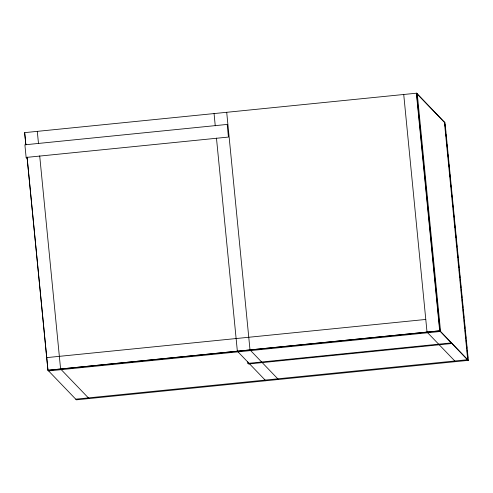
<?xml version="1.0" encoding="UTF-8"?>
<svg xmlns="http://www.w3.org/2000/svg" width="493" height="493" viewBox="0 0 493 493"><rect width="100%" height="100%" fill="white"/><g stroke="black" fill="none" stroke-linecap="round" stroke-linejoin="round"><path stroke-width="0.74" d="M24.668 132.654L25.87 144.917L24.65 132.635L416.64 93.189M26.129 157.44L228.438 137.066L227.199 124.427L24.89 144.8L26.129 157.44L27.183 158.536M46.712 357.616L425.779 319.446M47.95 370.255L439.916 330.791L468.35 360.365L76.378 399.835L47.95 370.255L27.053 157.162M48.597 370.927L440.563 331.462L417.263 93.836M247.93 363.384L450.238 343.011L450.818 343.615L248.515 363.988L247.93 363.384L247.782 361.85M75.737 399.164L467.703 359.693L444.403 122.073M416.893 93.738L444.797 122.769M468.097 360.389L439.664 330.815L416.369 93.189M455.452 361.665L427.024 332.085L403.724 94.465M278.434 379.487L250 349.913L226.706 112.287M265.789 380.762L237.361 351.182L216.464 138.089M89.023 398.56L60.596 368.986L39.699 155.893M468.35 360.365L445.05 122.745L416.622 93.165L439.941 330.809L47.969 370.28L27.078 157.187M444.951 124.304L445.173 126.602M445.401 128.901L445.703 131.97M445.925 134.269L446.153 136.567M446.375 138.866L446.676 141.935M446.904 144.233L447.2 147.296M447.428 149.595L447.656 151.899M447.878 154.198L448.18 157.261M448.408 159.559L448.63 161.864M448.858 164.163L449.16 167.226M449.382 169.524L449.684 172.593M449.832 174.128L450.134 177.19M450.362 179.489L450.584 181.794M450.885 184.857L451.113 187.155M451.335 189.454L451.563 191.759M451.865 194.821L452.087 197.12M452.315 199.418L452.617 202.487M452.839 204.786L453.067 207.085M453.289 209.383L453.591 212.452M453.819 214.751L454.041 217.049M454.269 219.348L454.571 222.417M454.792 224.716L455.094 227.784M455.322 230.083L455.544 232.382M455.772 234.68L456.074 237.749M456.296 240.048L456.524 242.346M456.746 244.645L456.974 246.944M457.276 250.013L457.498 252.311M457.726 254.61L458.028 257.679M458.25 259.977L458.478 262.276M458.7 264.575L459.001 267.644M459.229 269.942L459.451 272.241M459.753 275.31L459.981 277.608M460.203 279.907L460.505 282.97M460.733 285.274L460.955 287.573M461.183 289.872L461.485 292.934M461.707 295.239L461.935 297.538M462.157 299.836L462.459 302.899M462.687 305.204L462.909 307.503M463.137 309.801L463.438 312.864M463.66 315.169L463.888 317.467M464.19 320.53L464.412 322.829M464.64 325.133L464.942 328.196M465.164 330.495L465.392 332.793M465.614 335.098L465.916 338.161M466.144 340.46L466.366 342.758M466.594 345.063L466.896 348.126M467.117 350.424L467.419 353.493M467.647 355.792L467.869 358.091M214.061 113.563L215.262 125.826M37.295 131.36L38.497 143.623"/></g></svg>
